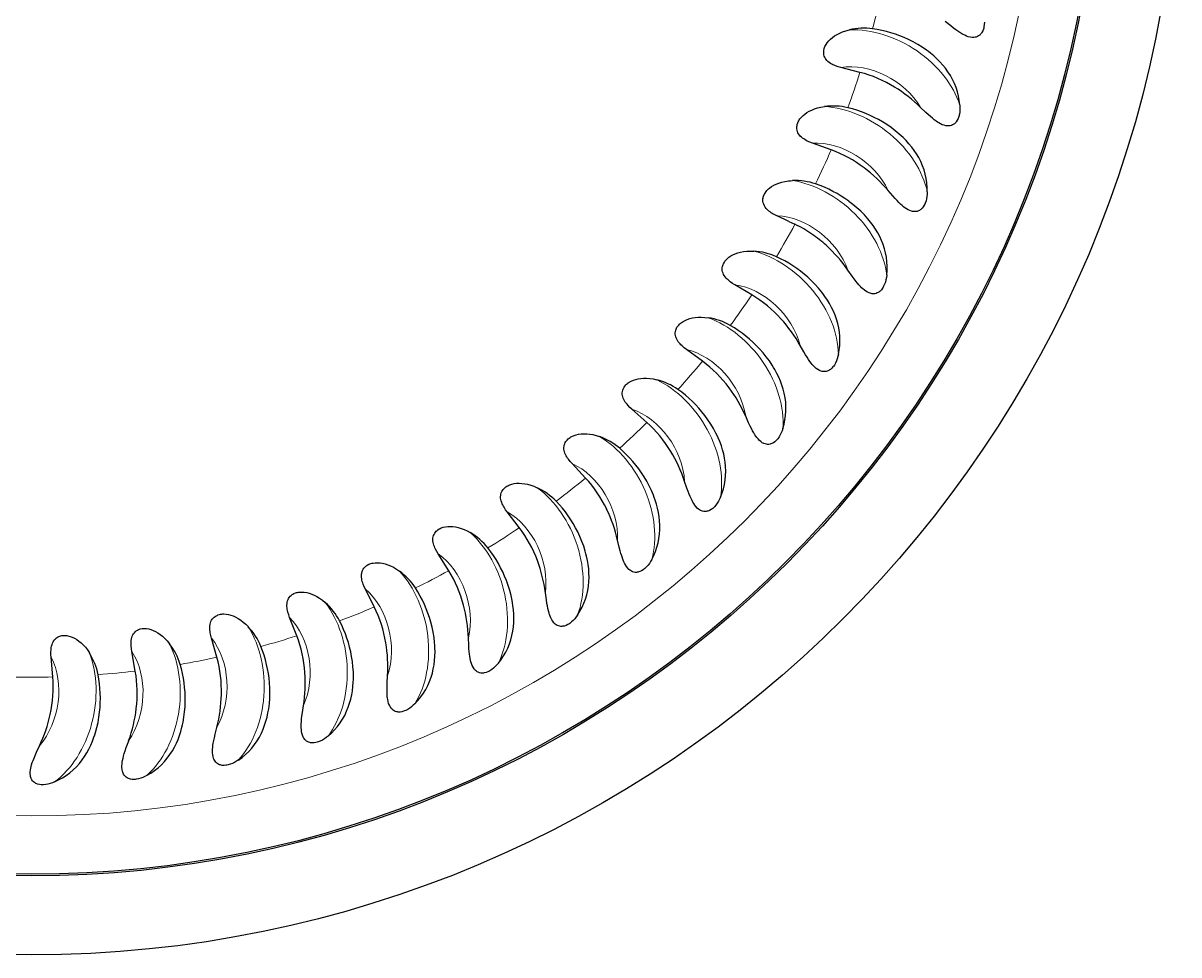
# Model space of a CAD drawing. Extents: x 0 to 297, y 0 to 547.
# Drawn here: x 145.33 to 180.45, y 477.37 to 505.68 of the extents above; entities that cross this region are included whole.
import ezdxf

# ---------------------------------------------------------------- set-up
doc = ezdxf.new("R2010")
doc.units = 0

msp = doc.modelspace()

# ---------------------------------------------------------------- linework, layer by layer
at = {"color": 7, "lineweight": 30, "ltscale": 0.015024}
for p, q in [((170.761, 504.188), (170.179, 504.337)), ((169.883, 501.833), (169.318, 502.036)), ((167.478, 497.425), (166.961, 497.732)), ((165.972, 495.412), (165.487, 495.767)), ((164.282, 493.552), (163.833, 493.951)), ((162.423, 491.861), (162.013, 492.301)), ((160.411, 490.354), (160.045, 490.831)), ((158.265, 489.045), (157.946, 489.555)), ((156.004, 487.946), (155.736, 488.484)), ((153.65, 487.067), (153.433, 487.628)), ((151.222, 486.416), (151.06, 486.995)), ((148.743, 485.998), (148.637, 486.59))]:
    msp.add_line(p, q, dxfattribs=at)
at = {"color": 7, "lineweight": 30, "ltscale": 0.009946}
msp.add_line((168.602, 499.658), (168.242, 499.828), dxfattribs=at)
at = {"color": 7, "lineweight": 30, "ltscale": 0.005078}
msp.add_line((168.602, 499.658), (168.786, 499.571), dxfattribs=at)
at = {"color": 7, "lineweight": 30, "ltscale": 0.000240923}
msp.add_line((171.575, 498.033), (171.574, 498.024), dxfattribs=at)
at = {"color": 7, "lineweight": 30, "ltscale": 0.015025}
msp.add_line((146.236, 485.818), (146.187, 486.417), dxfattribs=at)
at = {"color": 7, "lineweight": 30}
for points in [[(174.541, 505.708), (174.537, 505.637), (174.527, 505.568), (174.52, 505.534), (174.51, 505.501), (174.491, 505.449), (174.465, 505.4), (174.45, 505.377), (174.433, 505.355), (174.416, 505.336), (174.398, 505.319), (174.366, 505.295), (174.332, 505.276), (174.296, 505.262), (174.26, 505.253), (174.222, 505.249), (174.194, 505.248), (174.165, 505.249), (174.109, 505.257), (174.053, 505.271), (173.997, 505.291), (173.943, 505.314), (173.899, 505.337), (173.855, 505.361), (173.795, 505.397), (173.737, 505.435), (173.67, 505.482), (173.605, 505.53), (173.518, 505.597), (173.348, 505.732)], [(170.179, 504.337), (170.097, 504.36), (170.015, 504.388), (169.976, 504.404), (169.937, 504.421), (169.901, 504.439), (169.866, 504.46), (169.825, 504.487), (169.789, 504.516), (169.759, 504.546), (169.733, 504.575), (169.709, 504.611), (169.69, 504.647), (169.676, 504.681), (169.665, 504.722), (169.659, 504.762), (169.658, 504.8), (169.66, 504.828), (169.663, 504.856), (169.676, 504.91), (169.686, 504.941), (169.698, 504.97), (169.712, 505.002), (169.729, 505.032), (169.768, 505.089), (169.813, 505.144), (169.865, 505.197), (169.924, 505.246), (169.99, 505.294), (170.064, 505.339), (170.145, 505.38), (170.234, 505.417), (170.331, 505.45), (170.438, 505.478)], [(173.434, 504.206), (173.359, 504.311), (173.278, 504.411), (173.191, 504.507), (173.1, 504.599), (173.004, 504.686), (172.904, 504.77), (172.842, 504.818), (172.778, 504.864), (172.649, 504.953), (172.515, 505.036), (172.377, 505.112), (172.236, 505.183)], [(169.318, 502.036), (169.238, 502.067), (169.16, 502.102), (169.122, 502.122), (169.085, 502.143), (169.051, 502.165), (169.018, 502.188), (168.98, 502.22), (168.947, 502.252), (168.919, 502.284), (168.897, 502.316), (168.876, 502.354), (168.86, 502.391), (168.85, 502.427), (168.843, 502.468), (168.841, 502.508), (168.844, 502.547), (168.848, 502.575), (168.854, 502.602), (168.871, 502.655), (168.884, 502.684), (168.899, 502.713), (168.917, 502.742), (168.937, 502.771), (168.98, 502.824), (169.03, 502.875), (169.087, 502.922), (169.151, 502.966), (169.221, 503.007), (169.298, 503.044), (169.383, 503.078), (169.475, 503.107), (169.576, 503.13), (169.684, 503.148)], [(173.792, 503.196), (173.796, 503.126), (173.795, 503.056), (173.79, 502.986), (173.78, 502.917), (173.764, 502.849), (173.753, 502.815), (173.74, 502.783), (173.716, 502.733), (173.686, 502.687), (173.669, 502.665), (173.65, 502.645), (173.631, 502.628), (173.611, 502.613), (173.577, 502.592), (173.542, 502.577), (173.505, 502.566), (173.467, 502.561), (173.429, 502.56), (173.401, 502.561), (173.373, 502.565), (173.317, 502.579), (173.263, 502.598), (173.21, 502.623), (173.158, 502.651), (173.116, 502.678), (173.074, 502.706), (173.019, 502.748), (172.965, 502.791), (172.902, 502.844), (172.842, 502.899), (172.762, 502.973), (172.605, 503.124)], [(172.546, 501.597), (172.481, 501.708), (172.41, 501.815), (172.333, 501.919), (172.25, 502.019), (172.163, 502.115), (172.071, 502.208), (172.014, 502.262), (171.956, 502.314), (171.835, 502.415), (171.709, 502.51), (171.58, 502.599), (171.446, 502.683)], [(167.953, 500.012), (167.913, 500.053), (167.881, 500.094), (167.856, 500.135), (167.835, 500.179), (167.821, 500.222), (167.813, 500.262), (167.811, 500.291), (167.811, 500.318), (167.813, 500.346), (167.817, 500.373), (167.823, 500.4), (167.831, 500.426), (167.851, 500.476), (167.877, 500.522), (167.908, 500.566), (167.931, 500.594), (167.956, 500.621), (167.983, 500.647), (168.012, 500.672), (168.073, 500.716), (168.141, 500.757), (168.216, 500.794), (168.297, 500.826), (168.386, 500.853), (168.482, 500.875), (168.586, 500.891), (168.648, 500.896), (168.713, 500.9)], [(172.806, 500.557), (172.803, 500.487), (172.796, 500.417), (172.785, 500.348), (172.768, 500.28), (172.745, 500.214), (172.731, 500.182), (172.716, 500.151), (172.686, 500.103), (172.652, 500.061), (172.633, 500.041), (172.612, 500.022), (172.592, 500.007), (172.571, 499.994), (172.535, 499.977), (172.498, 499.964), (172.461, 499.957), (172.423, 499.956), (172.385, 499.958), (172.357, 499.963), (172.329, 499.969), (172.275, 499.988), (172.223, 500.012), (172.172, 500.042), (172.124, 500.075), (172.084, 500.106), (172.045, 500.138), (171.994, 500.184), (171.944, 500.233), (171.887, 500.291), (171.832, 500.352), (171.76, 500.433), (171.618, 500.598)], [(171.414, 499.084), (171.36, 499.2), (171.299, 499.314), (171.232, 499.425), (171.16, 499.532), (171.082, 499.636), (171, 499.737), (170.948, 499.796), (170.895, 499.854), (170.784, 499.966), (170.668, 500.072), (170.547, 500.173), (170.422, 500.269)], [(166.961, 497.732), (166.889, 497.777), (166.819, 497.827), (166.785, 497.853), (166.753, 497.88), (166.723, 497.909), (166.696, 497.938), (166.664, 497.976), (166.638, 498.013), (166.617, 498.05), (166.601, 498.086), (166.587, 498.127), (166.579, 498.167), (166.576, 498.204), (166.577, 498.246), (166.583, 498.286), (166.592, 498.323), (166.602, 498.35), (166.613, 498.375), (166.64, 498.424), (166.658, 498.45), (166.678, 498.475), (166.701, 498.501), (166.726, 498.525), (166.779, 498.569), (166.838, 498.609), (166.902, 498.645), (166.973, 498.676), (167.05, 498.703), (167.133, 498.725), (167.223, 498.742), (167.319, 498.753), (167.422, 498.757), (167.532, 498.754)], [(170.048, 496.689), (170.005, 496.811), (169.956, 496.93), (169.9, 497.046), (169.838, 497.16), (169.77, 497.271), (169.698, 497.379), (169.652, 497.443), (169.604, 497.506), (169.505, 497.627), (169.399, 497.744), (169.289, 497.857), (169.173, 497.964)], [(171.574, 498.024), (171.565, 497.954), (171.551, 497.886), (171.533, 497.818), (171.51, 497.752), (171.48, 497.688), (171.464, 497.658), (171.445, 497.628), (171.412, 497.584), (171.374, 497.544), (171.353, 497.526), (171.33, 497.51), (171.309, 497.497), (171.286, 497.485), (171.249, 497.472), (171.211, 497.463), (171.173, 497.46), (171.135, 497.461), (171.098, 497.468), (171.07, 497.475), (171.043, 497.484), (170.991, 497.508), (170.942, 497.537), (170.894, 497.571), (170.849, 497.609), (170.812, 497.643), (170.777, 497.679), (170.73, 497.73), (170.685, 497.783), (170.634, 497.847), (170.585, 497.912), (170.521, 498), (170.395, 498.178)], [(165.487, 495.767), (165.42, 495.819), (165.354, 495.875), (165.323, 495.904), (165.294, 495.935), (165.267, 495.965), (165.242, 495.997), (165.214, 496.038), (165.192, 496.078), (165.175, 496.117), (165.162, 496.154), (165.152, 496.196), (165.148, 496.236), (165.148, 496.274), (165.153, 496.315), (165.163, 496.354), (165.176, 496.39), (165.188, 496.416), (165.201, 496.441), (165.233, 496.486), (165.254, 496.511), (165.276, 496.534), (165.301, 496.557), (165.328, 496.579), (165.385, 496.618), (165.447, 496.652), (165.515, 496.682), (165.589, 496.706), (165.668, 496.726), (165.752, 496.74), (165.843, 496.748), (165.94, 496.749), (166.043, 496.744), (166.152, 496.73)], [(170.107, 495.619), (170.091, 495.551), (170.071, 495.484), (170.046, 495.418), (170.017, 495.354), (169.982, 495.294), (169.962, 495.265), (169.941, 495.238), (169.903, 495.196), (169.862, 495.161), (169.839, 495.145), (169.815, 495.131), (169.792, 495.12), (169.769, 495.111), (169.731, 495.1), (169.692, 495.095), (169.654, 495.096), (169.616, 495.101), (169.58, 495.111), (169.553, 495.12), (169.527, 495.132), (169.477, 495.161), (169.431, 495.195), (169.387, 495.233), (169.345, 495.275), (169.312, 495.313), (169.28, 495.351), (169.239, 495.407), (169.199, 495.464), (169.154, 495.532), (169.111, 495.602), (169.056, 495.696), (168.948, 495.885)], [(168.461, 494.436), (168.43, 494.561), (168.391, 494.684), (168.347, 494.805), (168.296, 494.924), (168.24, 495.041), (168.178, 495.156), (168.138, 495.224), (168.097, 495.29), (168.009, 495.421), (167.915, 495.548), (167.816, 495.67), (167.711, 495.788)], [(163.833, 493.951), (163.77, 494.009), (163.711, 494.071), (163.683, 494.104), (163.657, 494.136), (163.632, 494.17), (163.611, 494.204), (163.587, 494.247), (163.568, 494.289), (163.555, 494.329), (163.546, 494.367), (163.54, 494.41), (163.54, 494.45), (163.544, 494.488), (163.553, 494.529), (163.566, 494.567), (163.582, 494.601), (163.597, 494.626), (163.612, 494.649), (163.648, 494.691), (163.671, 494.714), (163.695, 494.735), (163.723, 494.756), (163.752, 494.775), (163.812, 494.808), (163.877, 494.836), (163.948, 494.859), (164.023, 494.876), (164.104, 494.888), (164.189, 494.894), (164.28, 494.894), (164.377, 494.886), (164.479, 494.871), (164.586, 494.847)], [(166.667, 492.343), (166.647, 492.47), (166.621, 492.597), (166.588, 492.722), (166.549, 492.845), (166.504, 492.967), (166.453, 493.087), (166.42, 493.158), (166.385, 493.229), (166.31, 493.367), (166.229, 493.502), (166.142, 493.633), (166.049, 493.761)], [(168.417, 493.365), (168.395, 493.299), (168.369, 493.234), (168.338, 493.171), (168.303, 493.11), (168.262, 493.053), (168.24, 493.026), (168.216, 493.001), (168.175, 492.963), (168.13, 492.932), (168.106, 492.918), (168.081, 492.907), (168.057, 492.898), (168.033, 492.891), (167.994, 492.884), (167.955, 492.883), (167.917, 492.887), (167.88, 492.896), (167.844, 492.909), (167.819, 492.921), (167.794, 492.935), (167.747, 492.968), (167.704, 493.007), (167.664, 493.049), (167.627, 493.095), (167.597, 493.135), (167.569, 493.177), (167.533, 493.236), (167.499, 493.296), (167.461, 493.369), (167.425, 493.442), (167.378, 493.541), (167.289, 493.739)], [(162.013, 492.301), (161.957, 492.365), (161.903, 492.432), (161.878, 492.467), (161.855, 492.502), (161.835, 492.537), (161.816, 492.573), (161.797, 492.619), (161.782, 492.662), (161.773, 492.703), (161.767, 492.742), (161.766, 492.786), (161.769, 492.826), (161.777, 492.862), (161.789, 492.902), (161.806, 492.939), (161.826, 492.972), (161.842, 492.995), (161.86, 493.016), (161.9, 493.055), (161.925, 493.075), (161.951, 493.094), (161.98, 493.112), (162.011, 493.128), (162.074, 493.156), (162.142, 493.178), (162.214, 493.194), (162.291, 493.204), (162.372, 493.208), (162.458, 493.206), (162.549, 493.197), (162.644, 493.18), (162.744, 493.155), (162.849, 493.121)], [(160.045, 490.831), (159.995, 490.9), (159.948, 490.972), (159.927, 491.009), (159.907, 491.046), (159.89, 491.083), (159.875, 491.121), (159.86, 491.168), (159.85, 491.213), (159.844, 491.255), (159.842, 491.293), (159.845, 491.337), (159.852, 491.376), (159.863, 491.412), (159.88, 491.451), (159.9, 491.486), (159.922, 491.517), (159.941, 491.538), (159.961, 491.558), (160.004, 491.593), (160.031, 491.61), (160.059, 491.626), (160.09, 491.642), (160.122, 491.655), (160.187, 491.676), (160.257, 491.691), (160.33, 491.701), (160.407, 491.703), (160.489, 491.7), (160.574, 491.689), (160.663, 491.672), (160.756, 491.646), (160.854, 491.612), (160.955, 491.568)], [(164.681, 490.431), (164.674, 490.559), (164.66, 490.687), (164.639, 490.815), (164.612, 490.942), (164.579, 491.067), (164.54, 491.192), (164.513, 491.266), (164.486, 491.339), (164.424, 491.484), (164.356, 491.626), (164.282, 491.765), (164.201, 491.9)], [(166.521, 491.281), (166.493, 491.217), (166.46, 491.155), (166.424, 491.096), (166.383, 491.039), (166.337, 490.986), (166.312, 490.961), (166.286, 490.938), (166.242, 490.905), (166.194, 490.878), (166.169, 490.866), (166.143, 490.857), (166.118, 490.851), (166.093, 490.846), (166.054, 490.843), (166.015, 490.846), (165.978, 490.853), (165.942, 490.865), (165.908, 490.882), (165.883, 490.896), (165.86, 490.913), (165.817, 490.95), (165.777, 490.993), (165.742, 491.039), (165.709, 491.088), (165.683, 491.131), (165.659, 491.175), (165.629, 491.237), (165.601, 491.301), (165.57, 491.376), (165.541, 491.453), (165.504, 491.555), (165.434, 491.761)], [(157.946, 489.555), (157.903, 489.628), (157.863, 489.704), (157.845, 489.743), (157.829, 489.782), (157.816, 489.821), (157.804, 489.859), (157.794, 489.908), (157.788, 489.953), (157.786, 489.996), (157.788, 490.034), (157.795, 490.077), (157.806, 490.116), (157.82, 490.151), (157.84, 490.188), (157.864, 490.22), (157.889, 490.249), (157.91, 490.268), (157.931, 490.286), (157.978, 490.317), (158.006, 490.332), (158.035, 490.345), (158.068, 490.357), (158.101, 490.368), (158.168, 490.383), (158.239, 490.391), (158.312, 490.393), (158.39, 490.389), (158.47, 490.378), (158.554, 490.359), (158.641, 490.333), (158.732, 490.298), (158.825, 490.255), (158.922, 490.202)], [(162.524, 488.716), (162.529, 488.844), (162.527, 488.973), (162.518, 489.102), (162.503, 489.231), (162.482, 489.359), (162.455, 489.487), (162.436, 489.563), (162.415, 489.638), (162.368, 489.788), (162.313, 489.936), (162.252, 490.082), (162.185, 490.224)], [(164.436, 489.387), (164.401, 489.327), (164.363, 489.268), (164.321, 489.212), (164.275, 489.159), (164.224, 489.111), (164.198, 489.089), (164.17, 489.068), (164.122, 489.039), (164.072, 489.017), (164.046, 489.008), (164.019, 489.001), (163.994, 488.997), (163.969, 488.995), (163.929, 488.996), (163.891, 489.002), (163.854, 489.013), (163.82, 489.029), (163.787, 489.048), (163.764, 489.065), (163.743, 489.084), (163.703, 489.125), (163.668, 489.171), (163.637, 489.22), (163.609, 489.272), (163.587, 489.317), (163.568, 489.363), (163.543, 489.428), (163.521, 489.494), (163.498, 489.572), (163.476, 489.651), (163.449, 489.757), (163.399, 489.969)], [(155.736, 488.484), (155.699, 488.561), (155.667, 488.64), (155.653, 488.681), (155.641, 488.721), (155.631, 488.761), (155.623, 488.801), (155.617, 488.85), (155.616, 488.896), (155.618, 488.938), (155.624, 488.976), (155.635, 489.019), (155.649, 489.056), (155.667, 489.089), (155.69, 489.124), (155.716, 489.154), (155.745, 489.181), (155.767, 489.198), (155.79, 489.213), (155.839, 489.24), (155.869, 489.252), (155.899, 489.262), (155.933, 489.271), (155.967, 489.279), (156.035, 489.287), (156.106, 489.289), (156.18, 489.284), (156.256, 489.272), (156.335, 489.253), (156.417, 489.227), (156.502, 489.192), (156.588, 489.15), (156.677, 489.097), (156.768, 489.035)], [(160.212, 487.214), (160.23, 487.341), (160.24, 487.47), (160.244, 487.599), (160.241, 487.728), (160.232, 487.858), (160.217, 487.988), (160.205, 488.065), (160.192, 488.142), (160.159, 488.296), (160.119, 488.449), (160.072, 488.599), (160.019, 488.747)], [(153.433, 487.628), (153.404, 487.708), (153.38, 487.79), (153.37, 487.832), (153.361, 487.873), (153.355, 487.914), (153.351, 487.954), (153.35, 488.003), (153.353, 488.049), (153.359, 488.091), (153.369, 488.129), (153.384, 488.17), (153.402, 488.206), (153.422, 488.237), (153.449, 488.27), (153.478, 488.297), (153.508, 488.321), (153.532, 488.336), (153.557, 488.349), (153.608, 488.37), (153.639, 488.38), (153.67, 488.387), (153.704, 488.393), (153.739, 488.397), (153.808, 488.399), (153.878, 488.394), (153.951, 488.382), (154.026, 488.363), (154.103, 488.337), (154.182, 488.303), (154.263, 488.26), (154.345, 488.21), (154.429, 488.149), (154.513, 488.079)], [(162.18, 487.7), (162.14, 487.643), (162.096, 487.588), (162.049, 487.537), (161.998, 487.488), (161.943, 487.445), (161.914, 487.426), (161.884, 487.408), (161.834, 487.384), (161.782, 487.366), (161.755, 487.36), (161.728, 487.356), (161.703, 487.354), (161.677, 487.354), (161.638, 487.359), (161.6, 487.368), (161.565, 487.383), (161.532, 487.402), (161.502, 487.424), (161.481, 487.443), (161.461, 487.464), (161.426, 487.509), (161.395, 487.558), (161.368, 487.61), (161.345, 487.664), (161.328, 487.711), (161.313, 487.759), (161.295, 487.826), (161.279, 487.894), (161.263, 487.974), (161.249, 488.054), (161.233, 488.162), (161.203, 488.378)], [(151.06, 486.995), (151.039, 487.077), (151.022, 487.161), (151.016, 487.204), (151.012, 487.246), (151.009, 487.287), (151.009, 487.327), (151.013, 487.376), (151.02, 487.422), (151.03, 487.463), (151.043, 487.499), (151.062, 487.539), (151.083, 487.573), (151.107, 487.602), (151.136, 487.632), (151.168, 487.657), (151.201, 487.677), (151.226, 487.69), (151.252, 487.701), (151.305, 487.717), (151.336, 487.724), (151.368, 487.728), (151.402, 487.731), (151.437, 487.731), (151.506, 487.727), (151.576, 487.715), (151.647, 487.696), (151.72, 487.67), (151.794, 487.637), (151.87, 487.595), (151.946, 487.546), (152.023, 487.487), (152.1, 487.419), (152.178, 487.341)], [(157.769, 485.938), (157.798, 486.063), (157.821, 486.19), (157.837, 486.318), (157.846, 486.448), (157.85, 486.578), (157.847, 486.708), (157.843, 486.786), (157.837, 486.864), (157.819, 487.021), (157.793, 487.176), (157.761, 487.33), (157.722, 487.483)], [(146.187, 486.417), (146.182, 486.502), (146.181, 486.588), (146.183, 486.631), (146.187, 486.673), (146.192, 486.714), (146.2, 486.753), (146.213, 486.801), (146.228, 486.844), (146.246, 486.883), (146.266, 486.916), (146.292, 486.951), (146.319, 486.981), (146.348, 487.005), (146.382, 487.029), (146.418, 487.047), (146.454, 487.061), (146.481, 487.069), (146.508, 487.074), (146.564, 487.08), (146.596, 487.081), (146.628, 487.079), (146.662, 487.075), (146.696, 487.069), (146.763, 487.052), (146.83, 487.027), (146.896, 486.995), (146.963, 486.956), (147.029, 486.909), (147.095, 486.854), (147.161, 486.791), (147.226, 486.719), (147.289, 486.637), (147.35, 486.546)], [(148.637, 486.59), (148.624, 486.674), (148.615, 486.76), (148.613, 486.802), (148.613, 486.844), (148.615, 486.885), (148.618, 486.926), (148.626, 486.974), (148.638, 487.019), (148.652, 487.059), (148.668, 487.094), (148.691, 487.131), (148.715, 487.163), (148.741, 487.19), (148.774, 487.217), (148.807, 487.239), (148.842, 487.256), (148.868, 487.266), (148.895, 487.275), (148.949, 487.286), (148.981, 487.289), (149.013, 487.291), (149.048, 487.29), (149.083, 487.287), (149.15, 487.276), (149.219, 487.258), (149.288, 487.232), (149.358, 487.2), (149.429, 487.159), (149.5, 487.111), (149.571, 487.054), (149.643, 486.989), (149.713, 486.914), (149.783, 486.828)], [(159.774, 486.236), (159.728, 486.182), (159.68, 486.132), (159.628, 486.085), (159.573, 486.042), (159.514, 486.004), (159.483, 485.987), (159.452, 485.972), (159.399, 485.953), (159.346, 485.94), (159.319, 485.937), (159.291, 485.935), (159.266, 485.936), (159.241, 485.938), (159.202, 485.947), (159.165, 485.96), (159.132, 485.978), (159.101, 486), (159.073, 486.025), (159.053, 486.046), (159.036, 486.068), (159.005, 486.116), (158.979, 486.168), (158.957, 486.222), (158.94, 486.279), (158.927, 486.327), (158.917, 486.376), (158.905, 486.445), (158.896, 486.513), (158.887, 486.595), (158.881, 486.676), (158.875, 486.785), (158.866, 487.003)], [(155.215, 484.9), (155.256, 485.022), (155.291, 485.146), (155.319, 485.272), (155.341, 485.4), (155.356, 485.529), (155.366, 485.659), (155.37, 485.738), (155.371, 485.816), (155.368, 485.973), (155.357, 486.13), (155.34, 486.287), (155.316, 486.443)], [(157.239, 485.006), (157.189, 484.957), (157.136, 484.912), (157.08, 484.87), (157.021, 484.832), (156.958, 484.8), (156.926, 484.786), (156.894, 484.775), (156.84, 484.76), (156.786, 484.753), (156.758, 484.752), (156.73, 484.753), (156.705, 484.756), (156.68, 484.761), (156.643, 484.773), (156.607, 484.79), (156.576, 484.811), (156.547, 484.835), (156.521, 484.863), (156.504, 484.886), (156.489, 484.91), (156.462, 484.961), (156.441, 485.014), (156.425, 485.07), (156.413, 485.128), (156.405, 485.178), (156.4, 485.227), (156.394, 485.297), (156.392, 485.366), (156.391, 485.448), (156.393, 485.529), (156.397, 485.638), (156.408, 485.856)], [(152.574, 484.11), (152.627, 484.227), (152.673, 484.348), (152.713, 484.471), (152.747, 484.596), (152.775, 484.723), (152.797, 484.851), (152.808, 484.929), (152.816, 485.007), (152.828, 485.164), (152.833, 485.321), (152.83, 485.479), (152.821, 485.636)], [(149.87, 483.574), (149.934, 483.686), (149.991, 483.802), (150.043, 483.92), (150.088, 484.042), (150.128, 484.165), (150.162, 484.291), (150.181, 484.367), (150.197, 484.444), (150.223, 484.599), (150.243, 484.756), (150.255, 484.913), (150.261, 485.07)], [(154.6, 484.023), (154.545, 483.979), (154.488, 483.939), (154.428, 483.902), (154.365, 483.87), (154.3, 483.844), (154.267, 483.834), (154.233, 483.825), (154.178, 483.816), (154.124, 483.814), (154.096, 483.815), (154.069, 483.819), (154.044, 483.825), (154.02, 483.832), (153.983, 483.847), (153.95, 483.868), (153.92, 483.891), (153.894, 483.919), (153.871, 483.949), (153.856, 483.973), (153.843, 483.998), (153.822, 484.051), (153.806, 484.107), (153.795, 484.164), (153.788, 484.223), (153.785, 484.273), (153.784, 484.323), (153.786, 484.392), (153.79, 484.462), (153.797, 484.543), (153.806, 484.624), (153.821, 484.733), (153.853, 484.948)], [(147.128, 483.298), (147.202, 483.404), (147.27, 483.513), (147.332, 483.626), (147.389, 483.743), (147.441, 483.862), (147.487, 483.984), (147.512, 484.058), (147.535, 484.133), (147.577, 484.285), (147.611, 484.439), (147.638, 484.594), (147.659, 484.75)], [(151.878, 483.295), (151.82, 483.257), (151.759, 483.222), (151.696, 483.191), (151.63, 483.166), (151.563, 483.146), (151.529, 483.139), (151.495, 483.133), (151.439, 483.129), (151.385, 483.132), (151.357, 483.137), (151.33, 483.143), (151.306, 483.151), (151.283, 483.16), (151.248, 483.179), (151.217, 483.202), (151.189, 483.229), (151.166, 483.259), (151.146, 483.291), (151.133, 483.316), (151.123, 483.343), (151.106, 483.398), (151.096, 483.454), (151.091, 483.513), (151.09, 483.572), (151.092, 483.621), (151.095, 483.672), (151.103, 483.74), (151.114, 483.809), (151.129, 483.889), (151.146, 483.969), (151.17, 484.076), (151.223, 484.287)], [(146.29, 482.63), (146.225, 482.603), (146.159, 482.581), (146.091, 482.563), (146.022, 482.55), (145.953, 482.543), (145.918, 482.542), (145.883, 482.543), (145.828, 482.55), (145.775, 482.563), (145.748, 482.573), (145.723, 482.584), (145.701, 482.596), (145.68, 482.61), (145.649, 482.635), (145.623, 482.664), (145.601, 482.695), (145.584, 482.729), (145.57, 482.764), (145.563, 482.792), (145.557, 482.819), (145.552, 482.876), (145.552, 482.934), (145.558, 482.992), (145.568, 483.05), (145.579, 483.099), (145.593, 483.148), (145.613, 483.214), (145.637, 483.279), (145.667, 483.355), (145.698, 483.431), (145.743, 483.53), (145.834, 483.728)], [(149.1, 482.829), (149.038, 482.797), (148.974, 482.768), (148.909, 482.744), (148.841, 482.724), (148.772, 482.711), (148.738, 482.707), (148.703, 482.705), (148.647, 482.706), (148.593, 482.714), (148.566, 482.721), (148.54, 482.73), (148.517, 482.74), (148.494, 482.752), (148.462, 482.774), (148.433, 482.8), (148.408, 482.829), (148.387, 482.861), (148.371, 482.895), (148.361, 482.921), (148.352, 482.948), (148.341, 483.005), (148.337, 483.062), (148.337, 483.121), (148.341, 483.179), (148.348, 483.229), (148.356, 483.279), (148.371, 483.346), (148.388, 483.414), (148.41, 483.492), (148.435, 483.57), (148.47, 483.674), (148.542, 483.879)]]:
    msp.add_lwpolyline(points, dxfattribs=at)
for radius in [34.85, 32.45, 32.4]:
    msp.add_circle((145.6, 512.223), radius, dxfattribs=at)
at = {"color": 7, "lineweight": 13}
msp.add_circle((145.6, 512.223), 30.629, dxfattribs=at)
for start, end in [(345.2795, 347.7428), (339.825, 342.2883), (334.3704, 336.8337), (328.9159, 331.3792), (323.4613, 325.9246), (318.0068, 320.4701), (312.5522, 315.0155), (307.0977, 309.561), (301.6432, 304.1065), (296.1886, 298.6519), (290.7341, 293.1974), (285.2795, 287.7428), (279.825, 282.2883), (274.3704, 276.8337), (268.9159, 271.3792)]:
    msp.add_arc((145.6, 512.223), 26.413, start, end, dxfattribs=at)
at = {"color": 7, "lineweight": 30}
for centre, radius, start, end in [((170.885, 503.552), 1.977, 82.4084, 103.0659), ((170.612, 501.776), 3.774, 64.5199, 81.8679), ((169.806, 500.492), 3.818, 58.3024, 75.5089), ((171.732, 503.036), 2.066, 4.4524, 34.5255), ((169.434, 499.865), 4.547, 45.7883, 58.47), ((169.946, 501.188), 1.977, 76.9538, 97.6113), ((169.505, 499.444), 3.776, 59.0668, 76.4047), ((168.582, 498.244), 3.818, 52.8553, 70.0623), ((170.741, 500.593), 2.066, 358.9978, 29.071), ((168.152, 497.655), 4.547, 40.3338, 53.0155), ((168.787, 498.924), 1.977, 71.4993, 92.1568), ((168.182, 497.23), 3.776, 53.6122, 70.9502), ((168.694, 500.864), 1.13, 229.0137, 246.4486), ((167.241, 496.281), 3.635, 55.4345, 64.8519), ((167.016, 495.952), 4.033, 47.6583, 55.4589), ((169.522, 498.256), 2.065, 353.8049, 23.62), ((167.418, 496.78), 1.977, 66.0447, 86.7022), ((166.665, 495.578), 4.547, 34.8792, 47.561), ((166.654, 495.151), 3.776, 48.1577, 65.4956), ((165.52, 494.147), 3.818, 41.9387, 59.1452), ((165.851, 494.776), 1.977, 60.5902, 81.2477), ((164.987, 493.651), 4.547, 29.4247, 42.1064), ((168.085, 496.045), 2.066, 348.0888, 18.1619), ((164.936, 493.227), 3.776, 42.7031, 60.0411), ((163.712, 492.336), 3.818, 36.4842, 53.6907), ((164.101, 492.93), 1.977, 55.1357, 75.7931), ((163.043, 491.475), 3.776, 37.2486, 54.5866), ((163.134, 491.892), 4.547, 23.9702, 36.6519), ((166.446, 493.981), 2.066, 342.6342, 12.7073), ((161.739, 490.704), 3.818, 31.0296, 48.2361), ((162.183, 491.259), 1.977, 49.6811, 70.3386), ((160.992, 489.911), 3.776, 31.794, 49.132), ((161.122, 490.317), 4.547, 18.5156, 31.1973), ((164.617, 492.082), 2.066, 337.1797, 7.2528), ((159.621, 489.268), 3.818, 25.5751, 42.7816), ((160.115, 489.778), 1.977, 44.2266, 64.884), ((158.801, 488.549), 3.776, 26.3395, 43.6775), ((158.969, 488.941), 4.547, 13.0611, 25.7428), ((157.375, 488.039), 3.818, 20.1205, 37.327), ((162.617, 490.366), 2.066, 331.7251, 1.7982), ((157.916, 488.5), 1.977, 38.772, 59.4295), ((156.493, 487.402), 3.774, 20.8836, 38.2316), ((156.696, 487.776), 4.547, 7.6065, 20.2882), ((155.605, 487.436), 1.977, 33.3175, 53.975), ((155.023, 487.029), 3.818, 14.6735, 31.8805), ((154.082, 486.478), 3.776, 15.4304, 32.7684), ((160.462, 488.847), 2.066, 326.2706, 356.3437), ((153.204, 486.598), 1.977, 27.8629, 48.5204), ((152.585, 486.248), 3.818, 9.2114, 26.418), ((154.322, 486.832), 4.547, 2.152, 14.8337), ((151.597, 485.789), 3.776, 9.9759, 27.3138), ((150.733, 485.991), 1.977, 22.4084, 43.0659), ((150.085, 485.701), 3.818, 3.7569, 20.9634), ((158.173, 487.541), 2.066, 320.816, 350.8891), ((148.217, 485.622), 1.977, 16.9538, 37.6113), ((149.057, 485.339), 3.776, 4.5213, 21.8593), ((151.869, 486.118), 4.547, 356.6974, 9.3791), ((145.676, 485.493), 1.977, 11.4993, 32.1568), ((147.543, 485.395), 3.818, 358.3024, 15.5089), ((144.984, 485.332), 3.818, 352.8478, 10.0543), ((146.485, 485.132), 3.776, 359.0668, 16.4047), ((142.431, 485.512), 3.818, 347.3933, 4.5998), ((143.906, 485.17), 3.776, 353.6122, 10.9502), ((149.359, 485.64), 4.547, 351.2429, 3.9246), ((155.768, 486.458), 2.068, 315.3758, 345.4205), ((146.815, 485.403), 4.547, 345.7883, 358.4701), ((141.717, 485.658), 4.547, 334.8792, 347.561), ((144.26, 485.409), 4.547, 340.3338, 353.0155), ((153.274, 485.607), 2.066, 309.9069, 339.9801), ((150.71, 484.998), 2.066, 304.4524, 334.5255), ((148.099, 484.636), 2.066, 298.9978, 329.071), ((145.465, 484.523), 2.066, 293.5433, 323.6164)]:
    msp.add_arc(centre, radius, start, end, dxfattribs=at)
at = {"color": 7, "lineweight": 13}
for centre, major_axis, start_param, end_param in [((171.31, 503.272), (2.365, -1.442), 0.676915, 2.322964), ((171.015, 502.789), (1.682, -1.025), 0.926535, 2.451873), ((170.342, 500.869), (2.217, -1.66), 0.676915, 2.322964), ((170.003, 500.416), (1.577, -1.181), 0.926535, 2.451873), ((169.151, 498.568), (2.05, -1.863), 0.676915, 2.322964), ((168.77, 498.15), (1.458, -1.325), 0.926535, 2.451873), ((167.746, 496.392), (1.863, -2.05), 0.676915, 2.322964), ((167.328, 496.011), (1.325, -1.458), 0.926535, 2.451873), ((166.141, 494.358), (1.66, -2.217), 0.676915, 2.322964), ((165.688, 494.019), (1.181, -1.577), 0.926535, 2.451873), ((164.35, 492.486), (1.442, -2.365), 0.676915, 2.322964), ((163.867, 492.192), (1.025, -1.682), 0.926535, 2.451873), ((162.389, 490.794), (1.21, -2.492), 0.676915, 2.322964), ((161.88, 490.546), (0.861, -1.772), 0.926535, 2.451873), ((160.276, 489.295), (0.968, -2.595), 0.676915, 2.322964), ((159.746, 489.097), (0.688, -1.846), 0.926535, 2.451873), ((158.03, 488.004), (0.717, -2.676), 0.676915, 2.322964), ((157.484, 487.857), (0.51, -1.903), 0.926535, 2.451873), ((155.671, 486.932), (0.459, -2.732), 0.676915, 2.322964), ((155.114, 486.838), (0.327, -1.943), 0.926535, 2.451873), ((153.222, 486.089), (0.198, -2.763), 0.676915, 2.322964), ((152.658, 486.049), (0.141, -1.965), 0.926535, 2.451873), ((150.703, 485.483), (-0.066, -2.769), 0.676915, 2.322964), ((148.138, 485.119), (-0.329, -2.75), 0.676915, 2.322964), ((150.137, 485.496), (-0.047, -1.969), 0.926535, 2.451873), ((144.997, 485.121), (-0.419, -1.925), 0.926535, 2.451873), ((145.55, 485), (-0.589, -2.707), 0.676915, 2.322964), ((147.576, 485.186), (-0.234, -1.956), 0.926535, 2.451873)]:
    msp.add_ellipse(centre, major_axis=major_axis, ratio=0.707107, start_param=start_param, end_param=end_param, dxfattribs=at)

doc.saveas('drawing.dxf')
